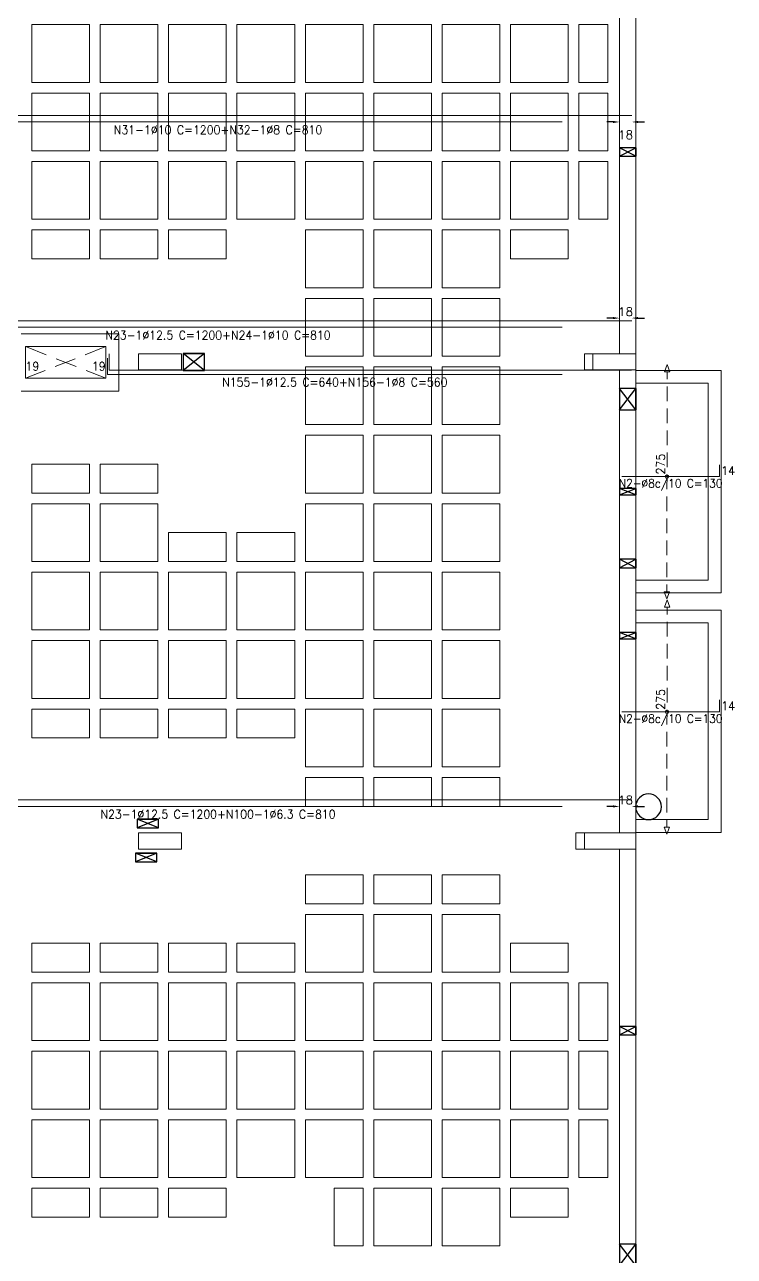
# Model space of a CAD drawing. Header units: millimetres. Extents: x -32 to 332, y -138 to 116.
# Drawn here: x 215.47 to 232.07, y -61.08 to -32.29 of the extents above; entities that cross this region are included whole.
import ezdxf
from ezdxf.enums import TextEntityAlignment as Align

# ---------------------------------------------------------------- set-up
doc = ezdxf.new("R2010")
doc.units = ezdxf.units.MM
doc.linetypes.add('TRAZO_HUECO', pattern=[0.75, 0.5, -0.25])
doc.layers.add('A-COT-01', color=9, linetype='Continuous')
doc.layers.add('FURAÇÃO', color=8, linetype='Continuous')
for name, color, linetype, lineweight in [('ARR_L_I_IG_DIST', 8, 'Continuous', 0), ('ARR_L_I_IG_LINHA', 2, 'Continuous', 0), ('ARR_L_I_POSICAO', 4, 'Continuous', 9), ('ARR_LONG_INF', 6, 'Continuous', 15), ('ARR_LONG_INF_TXT', 1, 'Continuous', 9), ('LJ_NERV_RETI', 8, 'Continuous', 9), ('LJ_SIMB_ABER', 8, 'Continuous', 0), ('PILAR_CONCRETO', 8, 'Continuous', 0), ('VIG_FACES', 8, 'Continuous', 0)]:
    doc.layers.add(name, color=color, linetype=linetype, lineweight=lineweight)
doc.styles.add('CYPETXT_0.3_romans', font='romans.shx', dxfattribs={"height": 0.2})
doc.styles.add('CYPETXT_romans', font='romans.shx', dxfattribs={"height": 0.2})
doc.dimstyles.new('cype_arrow', dxfattribs={"dimtxt": 0.18, "dimasz": 0.15, "dimexe": 0.075, "dimexo": 0.075, "dimgap": 0, "dimtad": 0, "dimdec": 4, "dimzin": 0, "dimdsep": 46, "dimtxsty": 'CYPETXT_0.3_romans', "dimcen": 0.09, "dimadec": 0, "dimazin": 0, "dimtfac": 1, "dimtdec": 4, "dimtofl": 0, "dimtmove": 2, "dimatfit": 3, "dimfxl": 1, "dimtolj": 1, "dimtzin": 0, "dimarcsym": 0})

# ---------------------------------------------------------------- blocks, each defined once
blk = doc.blocks.new('Forma 2PvtoTipo')
at = {"layer": 'FURAÇÃO', "color": 8}
for points in [[(635.553, -34.285), (635.933, -34.285), (635.933, -34.085), (635.553, -34.085), (635.553, -34.285), (635.933, -34.085), (635.933, -34.285), (635.553, -34.085)], [(625.846, -39.294), (625.846, -38.894), (625.346, -38.894), (625.346, -39.294), (625.846, -39.294), (625.346, -38.894), (625.846, -38.894), (625.346, -39.294)], [(635.553, -40.215), (635.933, -40.215), (635.933, -39.715), (635.553, -39.715), (635.553, -40.215), (635.933, -39.715), (635.933, -40.215), (635.553, -39.715)], [(635.553, -42.197), (635.933, -42.197), (635.933, -42.047), (635.553, -42.047), (635.553, -42.197), (635.933, -42.047), (635.933, -42.197), (635.553, -42.047)], [(635.553, -43.902), (635.933, -43.902), (635.933, -43.702), (635.553, -43.702), (635.553, -43.902), (635.933, -43.702), (635.933, -43.902), (635.553, -43.702)], [(635.553, -45.565), (635.933, -45.565), (635.933, -45.415), (635.553, -45.415), (635.553, -45.565), (635.933, -45.415), (635.933, -45.565), (635.553, -45.415)], [(624.765, -49.981), (624.765, -49.781), (624.265, -49.781), (624.265, -49.981), (624.765, -49.981), (624.265, -49.781), (624.765, -49.781), (624.265, -49.981)], [(624.728, -50.776), (624.728, -50.576), (624.228, -50.576), (624.228, -50.776), (624.728, -50.776), (624.228, -50.576), (624.728, -50.576), (624.228, -50.776)], [(635.553, -54.825), (635.933, -54.825), (635.933, -54.625), (635.553, -54.625), (635.553, -54.825), (635.933, -54.625), (635.933, -54.825), (635.553, -54.625)], [(635.553, -60.215), (635.933, -60.215), (635.933, -59.715), (635.553, -59.715), (635.553, -60.215), (635.933, -59.715), (635.933, -60.215), (635.553, -59.715)]]:
    blk.add_lwpolyline(points, dxfattribs=at)
for start, end in [(0, 180), (180, 0)]:
    blk.add_arc((636.233, -49.491), 0.3, start, end, dxfattribs=at)
at = {"layer": 'LJ_NERV_RETI', "color": 8}
for points in [[(623.154, -32.557), (623.154, -31.207), (621.804, -31.207), (621.804, -32.557)], [(624.754, -32.557), (624.754, -31.207), (623.404, -31.207), (623.404, -32.557)], [(626.354, -32.557), (626.354, -31.207), (625.004, -31.207), (625.004, -32.557)], [(627.954, -32.557), (627.954, -31.207), (626.604, -31.207), (626.604, -32.557)], [(629.554, -32.557), (629.554, -31.207), (628.204, -31.207), (628.204, -32.557)], [(631.154, -32.557), (631.154, -31.207), (629.804, -31.207), (629.804, -32.557)], [(632.754, -32.557), (632.754, -31.207), (631.404, -31.207), (631.404, -32.557)], [(634.354, -32.557), (634.354, -31.207), (633.004, -31.207), (633.004, -32.557)], [(635.279, -32.557), (635.279, -31.207), (634.604, -31.207), (634.604, -32.557)], [(623.154, -34.157), (623.154, -32.807), (621.804, -32.807), (621.804, -34.157)], [(624.754, -34.157), (624.754, -32.807), (623.404, -32.807), (623.404, -34.157)], [(626.354, -34.157), (626.354, -32.807), (625.004, -32.807), (625.004, -34.157)], [(627.954, -34.157), (627.954, -32.807), (626.604, -32.807), (626.604, -34.157)], [(629.554, -34.157), (629.554, -32.807), (628.204, -32.807), (628.204, -34.157)], [(631.154, -34.157), (631.154, -32.807), (629.804, -32.807), (629.804, -34.157)], [(632.754, -34.157), (632.754, -32.807), (631.404, -32.807), (631.404, -34.157)], [(634.354, -34.157), (634.354, -32.807), (633.004, -32.807), (633.004, -34.157)], [(634.604, -32.807), (634.604, -34.157), (635.279, -34.157), (635.279, -32.807)], [(623.154, -35.757), (623.154, -34.407), (621.804, -34.407), (621.804, -35.757)], [(624.754, -35.757), (624.754, -34.407), (623.404, -34.407), (623.404, -35.757)], [(626.354, -35.757), (626.354, -34.407), (625.004, -34.407), (625.004, -35.757)], [(627.954, -35.757), (627.954, -34.407), (626.604, -34.407), (626.604, -35.757)], [(629.554, -35.757), (629.554, -34.407), (628.204, -34.407), (628.204, -35.757)], [(631.154, -35.757), (631.154, -34.407), (629.804, -34.407), (629.804, -35.757)], [(632.754, -35.757), (632.754, -34.407), (631.404, -34.407), (631.404, -35.757)], [(634.354, -35.757), (634.354, -34.407), (633.004, -34.407), (633.004, -35.757)], [(635.279, -35.757), (635.279, -34.407), (634.604, -34.407), (634.604, -35.757)], [(623.154, -36.682), (623.154, -36.007), (621.804, -36.007), (621.804, -36.682)], [(624.754, -36.682), (624.754, -36.007), (623.404, -36.007), (623.404, -36.682)], [(626.354, -36.682), (626.354, -36.007), (625.004, -36.007), (625.004, -36.682)], [(629.554, -37.357), (629.554, -36.007), (628.204, -36.007), (628.204, -37.357)], [(631.154, -37.357), (631.154, -36.007), (629.804, -36.007), (629.804, -37.357)], [(632.754, -37.357), (632.754, -36.007), (631.404, -36.007), (631.404, -37.357)], [(634.354, -36.682), (634.354, -36.007), (633.004, -36.007), (633.004, -36.682)], [(629.554, -38.957), (629.554, -37.607), (628.204, -37.607), (628.204, -38.957)], [(631.154, -38.957), (631.154, -37.607), (629.804, -37.607), (629.804, -38.957)], [(632.754, -38.957), (632.754, -37.607), (631.404, -37.607), (631.404, -38.957)], [(629.554, -40.557), (629.554, -39.207), (628.204, -39.207), (628.204, -40.557)], [(631.154, -40.557), (631.154, -39.207), (629.804, -39.207), (629.804, -40.557)], [(632.754, -40.557), (632.754, -39.207), (631.404, -39.207), (631.404, -40.557)], [(629.554, -42.157), (629.554, -40.807), (628.204, -40.807), (628.204, -42.157)], [(631.154, -42.157), (631.154, -40.807), (629.804, -40.807), (629.804, -42.157)], [(632.754, -42.157), (632.754, -40.807), (631.404, -40.807), (631.404, -42.157)], [(623.154, -42.157), (623.154, -41.482), (621.804, -41.482), (621.804, -42.157)], [(624.754, -42.157), (624.754, -41.482), (623.404, -41.482), (623.404, -42.157)], [(623.154, -43.757), (623.154, -42.407), (621.804, -42.407), (621.804, -43.757)], [(624.754, -43.757), (624.754, -42.407), (623.404, -42.407), (623.404, -43.757)], [(629.554, -43.757), (629.554, -42.407), (628.204, -42.407), (628.204, -43.757)], [(631.154, -43.757), (631.154, -42.407), (629.804, -42.407), (629.804, -43.757)], [(632.754, -43.757), (632.754, -42.407), (631.404, -42.407), (631.404, -43.757)], [(626.354, -43.757), (626.354, -43.082), (625.004, -43.082), (625.004, -43.757)], [(627.954, -43.757), (627.954, -43.082), (626.604, -43.082), (626.604, -43.757)], [(623.154, -45.357), (623.154, -44.007), (621.804, -44.007), (621.804, -45.357)], [(624.754, -45.357), (624.754, -44.007), (623.404, -44.007), (623.404, -45.357)], [(626.354, -45.357), (626.354, -44.007), (625.004, -44.007), (625.004, -45.357)], [(627.954, -45.357), (627.954, -44.007), (626.604, -44.007), (626.604, -45.357)], [(629.554, -45.357), (629.554, -44.007), (628.204, -44.007), (628.204, -45.357)], [(631.154, -45.357), (631.154, -44.007), (629.804, -44.007), (629.804, -45.357)], [(632.754, -45.357), (632.754, -44.007), (631.404, -44.007), (631.404, -45.357)], [(623.154, -46.957), (623.154, -45.607), (621.804, -45.607), (621.804, -46.957)], [(624.754, -46.957), (624.754, -45.607), (623.404, -45.607), (623.404, -46.957)], [(626.354, -46.957), (626.354, -45.607), (625.004, -45.607), (625.004, -46.957)], [(627.954, -46.957), (627.954, -45.607), (626.604, -45.607), (626.604, -46.957)], [(629.554, -46.957), (629.554, -45.607), (628.204, -45.607), (628.204, -46.957)], [(631.154, -46.957), (631.154, -45.607), (629.804, -45.607), (629.804, -46.957)], [(632.754, -46.957), (632.754, -45.607), (631.404, -45.607), (631.404, -46.957)], [(623.154, -47.882), (623.154, -47.207), (621.804, -47.207), (621.804, -47.882)], [(624.754, -47.882), (624.754, -47.207), (623.404, -47.207), (623.404, -47.882)], [(626.354, -47.882), (626.354, -47.207), (625.004, -47.207), (625.004, -47.882)], [(627.954, -47.882), (627.954, -47.207), (626.604, -47.207), (626.604, -47.882)], [(629.554, -48.557), (629.554, -47.207), (628.204, -47.207), (628.204, -48.557)], [(631.154, -48.557), (631.154, -47.207), (629.804, -47.207), (629.804, -48.557)], [(632.754, -48.557), (632.754, -47.207), (631.404, -47.207), (631.404, -48.557)], [(629.554, -49.482), (629.554, -48.807), (628.204, -48.807), (628.204, -49.482)], [(631.154, -49.482), (631.154, -48.807), (629.804, -48.807), (629.804, -49.482)], [(632.754, -49.482), (632.754, -48.807), (631.404, -48.807), (631.404, -49.482)], [(629.554, -51.757), (629.554, -51.082), (628.204, -51.082), (628.204, -51.757)], [(631.154, -51.757), (631.154, -51.082), (629.804, -51.082), (629.804, -51.757)], [(632.754, -51.757), (632.754, -51.082), (631.404, -51.082), (631.404, -51.757)], [(629.554, -53.357), (629.554, -52.007), (628.204, -52.007), (628.204, -53.357)], [(631.154, -53.357), (631.154, -52.007), (629.804, -52.007), (629.804, -53.357)], [(632.754, -53.357), (632.754, -52.007), (631.404, -52.007), (631.404, -53.357)], [(623.154, -53.357), (623.154, -52.682), (621.804, -52.682), (621.804, -53.357)], [(624.754, -53.357), (624.754, -52.682), (623.404, -52.682), (623.404, -53.357)], [(626.354, -53.357), (626.354, -52.682), (625.004, -52.682), (625.004, -53.357)], [(627.954, -53.357), (627.954, -52.682), (626.604, -52.682), (626.604, -53.357)], [(634.354, -53.357), (634.354, -52.682), (633.004, -52.682), (633.004, -53.357)], [(623.154, -54.957), (623.154, -53.607), (621.804, -53.607), (621.804, -54.957)], [(624.754, -54.957), (624.754, -53.607), (623.404, -53.607), (623.404, -54.957)], [(626.354, -54.957), (626.354, -53.607), (625.004, -53.607), (625.004, -54.957)], [(627.954, -54.957), (627.954, -53.607), (626.604, -53.607), (626.604, -54.957)], [(629.554, -54.957), (629.554, -53.607), (628.204, -53.607), (628.204, -54.957)], [(631.154, -54.957), (631.154, -53.607), (629.804, -53.607), (629.804, -54.957)], [(632.754, -54.957), (632.754, -53.607), (631.404, -53.607), (631.404, -54.957)], [(634.354, -54.957), (634.354, -53.607), (633.004, -53.607), (633.004, -54.957)], [(635.279, -54.957), (635.279, -53.607), (634.604, -53.607), (634.604, -54.957)], [(623.154, -56.557), (623.154, -55.207), (621.804, -55.207), (621.804, -56.557)], [(624.754, -56.557), (624.754, -55.207), (623.404, -55.207), (623.404, -56.557)], [(626.354, -56.557), (626.354, -55.207), (625.004, -55.207), (625.004, -56.557)], [(627.954, -56.557), (627.954, -55.207), (626.604, -55.207), (626.604, -56.557)], [(629.554, -56.557), (629.554, -55.207), (628.204, -55.207), (628.204, -56.557)], [(631.154, -56.557), (631.154, -55.207), (629.804, -55.207), (629.804, -56.557)], [(632.754, -56.557), (632.754, -55.207), (631.404, -55.207), (631.404, -56.557)], [(634.354, -56.557), (634.354, -55.207), (633.004, -55.207), (633.004, -56.557)], [(635.279, -56.557), (635.279, -55.207), (634.604, -55.207), (634.604, -56.557)], [(623.154, -58.157), (623.154, -56.807), (621.804, -56.807), (621.804, -58.157)], [(624.754, -58.157), (624.754, -56.807), (623.404, -56.807), (623.404, -58.157)], [(626.354, -58.157), (626.354, -56.807), (625.004, -56.807), (625.004, -58.157)], [(627.954, -58.157), (627.954, -56.807), (626.604, -56.807), (626.604, -58.157)], [(629.554, -58.157), (629.554, -56.807), (628.204, -56.807), (628.204, -58.157)], [(631.154, -58.157), (631.154, -56.807), (629.804, -56.807), (629.804, -58.157)], [(632.754, -58.157), (632.754, -56.807), (631.404, -56.807), (631.404, -58.157)], [(634.354, -58.157), (634.354, -56.807), (633.004, -56.807), (633.004, -58.157)], [(635.279, -58.157), (635.279, -56.807), (634.604, -56.807), (634.604, -58.157)], [(623.154, -59.082), (623.154, -58.407), (621.804, -58.407), (621.804, -59.082)], [(624.754, -59.082), (624.754, -58.407), (623.404, -58.407), (623.404, -59.082)], [(626.354, -59.082), (626.354, -58.407), (625.004, -58.407), (625.004, -59.082)], [(629.554, -59.757), (629.554, -58.407), (628.879, -58.407), (628.879, -59.757)], [(631.154, -59.757), (631.154, -58.407), (629.804, -58.407), (629.804, -59.757)], [(632.754, -59.757), (632.754, -58.407), (631.404, -58.407), (631.404, -59.757)], [(634.354, -59.082), (634.354, -58.407), (633.004, -58.407), (633.004, -59.082)]]:
    blk.add_lwpolyline(points, close=True, dxfattribs=at)
at = {"layer": 'LJ_SIMB_ABER', "color": 8, "linetype": 'TRAZO_HUECO'}
for p, q in [((623.538, -39.473), (621.653, -38.733)), ((621.653, -39.473), (623.538, -38.733))]:
    blk.add_line(p, q, dxfattribs=at)
at = {"layer": 'PILAR_CONCRETO', "color": 8}
for points in [[(624.303, -39.28), (625.303, -39.28), (625.303, -38.9), (624.303, -38.9), (624.303, -39.28)], [(624.303, -39.28), (625.303, -39.28), (625.303, -38.9), (624.303, -38.9), (624.303, -39.28)], [(634.733, -39.28), (635.933, -39.28), (635.933, -38.9), (634.733, -38.9), (634.733, -39.28)], [(634.933, -39.28), (635.933, -39.28), (635.933, -38.9), (634.933, -38.9), (634.933, -39.28)], [(624.303, -50.48), (625.303, -50.48), (625.303, -50.1), (624.303, -50.1), (624.303, -50.48)], [(624.303, -50.48), (625.303, -50.48), (625.303, -50.1), (624.303, -50.1), (624.303, -50.48)], [(634.533, -50.48), (635.933, -50.48), (635.933, -50.1), (634.533, -50.1), (634.533, -50.48)], [(634.733, -50.48), (635.933, -50.48), (635.933, -50.1), (634.733, -50.1), (634.733, -50.48)]]:
    blk.add_lwpolyline(points, close=True, dxfattribs=at)
at = {"layer": 'VIG_FACES', "color": 8}
for p, q in [((635.553, -36.681), (635.553, -28.08)), ((635.933, -38.9), (635.933, -28.08)), ((635.553, -38.9), (635.553, -36.683)), ((621.555, -38.433), (623.838, -38.433)), ((623.838, -38.433), (623.838, -39.773)), ((621.653, -38.733), (623.538, -38.733)), ((621.653, -39.473), (621.653, -38.733)), ((623.538, -38.733), (623.538, -39.473)), ((635.553, -41.481), (635.553, -39.28)), ((635.933, -39.29), (635.933, -39.28)), ((637.929, -39.291), (635.933, -39.291)), ((635.933, -44.49), (635.933, -39.292)), ((637.929, -39.291), (637.929, -44.491)), ((623.538, -39.473), (621.653, -39.473)), ((637.629, -39.591), (635.933, -39.591)), ((637.629, -39.591), (637.629, -44.191)), ((623.838, -39.773), (621.555, -39.773)), ((635.553, -47.881), (635.553, -41.483)), ((637.629, -44.191), (635.933, -44.191)), ((637.929, -44.491), (635.933, -44.491)), ((635.933, -44.89), (635.933, -44.492)), ((637.928, -44.891), (635.933, -44.891)), ((635.933, -50.09), (635.933, -44.892)), ((637.928, -44.891), (637.928, -50.091)), ((637.628, -45.191), (635.933, -45.191)), ((637.628, -45.191), (637.628, -49.791)), ((635.553, -50.1), (635.553, -47.883)), ((637.628, -49.791), (635.933, -49.791)), ((637.928, -50.091), (635.933, -50.091)), ((635.933, -50.1), (635.933, -50.092)), ((635.553, -52.681), (635.553, -50.48)), ((635.933, -61.3), (635.933, -50.48)), ((635.553, -59.081), (635.553, -52.683)), ((635.553, -61.3), (635.553, -59.083))]:
    blk.add_line(p, q, dxfattribs=at)
blk = doc.blocks.new('*D11')
at = {"layer": 'ARR_L_I_POSICAO', "color": 0, "lineweight": -2, "transparency": 16777216}
for p, q in [((229.235, -50.561), (229.085, -50.561)), ((229.821, -50.561), (229.971, -50.561))]:
    blk.add_line(p, q, dxfattribs=at)
at = {"layer": 'ARR_L_I_POSICAO', "color": 0, "transparency": 16777216}
for points in [[(229.235, -50.536), (229.235, -50.586), (229.385, -50.561)], [(229.821, -50.536), (229.821, -50.586), (229.671, -50.561)]]:
    blk.add_solid(points, dxfattribs=at)
at = {"layer": 'DEFPOINTS', "color": 0, "transparency": 16777216}
for p in [(229.385, -50.561), (229.671, -50.561), (229.671, -50.561)]:
    blk.add_point(p, dxfattribs=at)
at = {"layer": 'ARR_L_I_POSICAO', "color": 0, "transparency": 16777216, "insert": (229.528, -50.411), "char_height": 0.2, "attachment_point": 5, "rotation": 359.9996, "style": 'CYPETXT_0.3_romans'}
blk.add_mtext('\\A1;18', dxfattribs=at)
blk = doc.blocks.new('*D21')
at = {"layer": 'ARR_L_I_POSICAO', "color": 0, "lineweight": -2, "transparency": 16777216}
for p, q in [((229.235, -34.561), (229.085, -34.561)), ((229.821, -34.561), (229.971, -34.561))]:
    blk.add_line(p, q, dxfattribs=at)
at = {"layer": 'ARR_L_I_POSICAO', "color": 0, "transparency": 16777216}
for points in [[(229.235, -34.536), (229.235, -34.586), (229.385, -34.561)], [(229.821, -34.536), (229.821, -34.586), (229.671, -34.561)]]:
    blk.add_solid(points, dxfattribs=at)
at = {"layer": 'DEFPOINTS', "color": 0, "transparency": 16777216}
for p in [(229.385, -34.561), (229.671, -34.561), (229.671, -34.561)]:
    blk.add_point(p, dxfattribs=at)
at = {"layer": 'ARR_L_I_POSICAO', "color": 0, "transparency": 16777216, "insert": (229.528, -34.861), "char_height": 0.2, "attachment_point": 5, "rotation": 359.9996, "style": 'CYPETXT_0.3_romans'}
blk.add_mtext('\\A1;18', dxfattribs=at)
blk = doc.blocks.new('*D100')
at = {"layer": 'ARR_L_I_POSICAO', "color": 0, "lineweight": -2, "transparency": 16777216}
for p, q in [((229.235, -39.145), (229.085, -39.145)), ((229.821, -39.145), (229.971, -39.145))]:
    blk.add_line(p, q, dxfattribs=at)
at = {"layer": 'ARR_L_I_POSICAO', "color": 0, "transparency": 16777216}
for points in [[(229.235, -39.12), (229.235, -39.17), (229.385, -39.145)], [(229.821, -39.12), (229.821, -39.17), (229.671, -39.145)]]:
    blk.add_solid(points, dxfattribs=at)
at = {"layer": 'DEFPOINTS', "color": 0, "transparency": 16777216}
for p in [(229.385, -39.145), (229.671, -39.145), (229.671, -39.145)]:
    blk.add_point(p, dxfattribs=at)
at = {"layer": 'ARR_L_I_POSICAO', "color": 0, "transparency": 16777216, "insert": (229.528, -38.995), "char_height": 0.2, "attachment_point": 5, "rotation": 359.9989, "style": 'CYPETXT_0.3_romans'}
blk.add_mtext('\\A1;18', dxfattribs=at)

msp = doc.modelspace()

# ---------------------------------------------------------------- linework, layer by layer
at = {"layer": 'ARR_L_I_IG_LINHA'}
for points in [[(230.50023, -40.39969), (230.43773, -40.39959), (230.5005, -40.23219), (230.56273, -40.39979), (230.50023, -40.39969)], [(230.492, -45.54468), (230.5545, -45.54478), (230.49173, -45.71218), (230.4295, -45.54458), (230.492, -45.54468)], [(230.50023, -45.89968), (230.43773, -45.89958), (230.5005, -45.73218), (230.56273, -45.89978), (230.50023, -45.89968)], [(230.492, -51.04468), (230.5545, -51.04478), (230.49173, -51.21218), (230.4295, -51.04458), (230.492, -51.04468)]]:
    msp.add_lwpolyline(points, close=True, dxfattribs=at)
for points in [[(230.49996, -40.57119), (230.50023, -40.39969)], [(230.49913, -41.08569), (230.49968, -40.74269)], [(230.49831, -41.60019), (230.49886, -41.25719)], [(230.49749, -42.11469), (230.49803, -41.77169)], [(230.49666, -42.62919), (230.49721, -42.28619)], [(230.49584, -43.14369), (230.49639, -42.80069)], [(230.49502, -43.65819), (230.49556, -43.31519)], [(230.49419, -44.17269), (230.49474, -43.82969)], [(230.49337, -44.68719), (230.49392, -44.34419)], [(230.49255, -45.20168), (230.4931, -44.85868)], [(230.492, -45.54468), (230.49227, -45.37318)], [(230.49996, -46.07118), (230.50023, -45.89968)], [(230.49913, -46.58568), (230.49968, -46.24268)], [(230.49831, -47.10018), (230.49886, -46.75718)], [(230.49749, -47.61468), (230.49803, -47.27168)], [(230.49666, -48.12918), (230.49721, -47.78618)], [(230.49584, -48.64368), (230.49639, -48.30068)], [(230.49502, -49.15818), (230.49556, -48.81518)], [(230.49419, -49.67268), (230.49474, -49.32968)], [(230.49337, -50.18718), (230.49392, -49.84418)], [(230.49255, -50.70168), (230.4931, -50.35868)], [(230.492, -51.04468), (230.49227, -50.87318)]]:
    msp.add_lwpolyline(points, dxfattribs=at)
for centre in [(230.49631, -42.85219), (230.49631, -48.35218)]:
    msp.add_circle(centre, 0.04, dxfattribs=at)
at = {"layer": 'ARR_LONG_INF'}
for points in [[(205.81109, -34.41089), (229.67109, -34.41089)], [(211.94209, -34.56089), (228.04209, -34.56089)], [(205.81109, -39.21089), (229.67109, -39.21089)], [(211.94209, -39.36089), (228.04209, -39.36089)], [(217.44509, -39.98088), (217.44509, -40.36088), (229.66509, -40.36088)], [(217.40509, -40.08088), (217.40509, -40.46088), (228.04509, -40.46088)], [(229.43709, -42.85219), (231.72509, -42.85219), (231.72509, -42.57219)], [(229.43709, -48.35218), (231.72509, -48.35218), (231.72509, -48.07218)], [(205.81109, -50.41089), (229.67109, -50.41089)], [(211.94209, -50.56089), (228.04209, -50.56089)]]:
    msp.add_lwpolyline(points, dxfattribs=at)

# ---------------------------------------------------------------- block references
at = {"layer": 'A-COT-01', "color": 1}
msp.add_blockref('Forma 2PvtoTipo', (-406.16805, -1.07881), dxfattribs=at)

# ---------------------------------------------------------------- texts
at = {"layer": 'ARR_L_I_IG_DIST', "style": 'CYPETXT_romans', "width": 0.895263}
for p, p2 in [((230.44639, -42.80211), (230.44716, -42.31611)), ((230.44639, -48.3021), (230.44716, -47.8161))]:
    msp.add_text('275', height=0.2, rotation=89.909074, dxfattribs=at).set_placement(p, p2, align=Align.FIT)
at = {"layer": 'ARR_LONG_INF_TXT', "style": 'CYPETXT_romans'}
for s, width, p, p2 in [('N31-1%%c10 C=1200+N32-1%%c8 C=810', 0.835546, (217.55309, -34.84422), (222.43109, -34.84422)), ('N23-1%%c12.5 C=1200+N24-1%%c10 C=810', 0.834299, (217.35809, -39.64422), (222.62609, -39.64422)), ('19', 0.945, (215.48509, -40.37088), (215.80909, -40.37088)), ('19', 0.945, (217.04109, -40.37088), (217.36509, -40.37088)), ('N155-1%%c12.5 C=640+N156-1%%c8 C=560', 0.834299, (220.09109, -40.74421), (225.35909, -40.74421)), ('14', 0.895263, (231.76509, -42.81219), (232.08909, -42.81219)), ('N2-%%c8c/10 C=130', 0.817788, (229.36609, -43.10886), (231.79609, -43.10886)), ('N2-%%c8c/10 C=130', 0.817788, (229.36609, -48.60885), (231.79609, -48.60885)), ('14', 0.895263, (231.76509, -48.31218), (232.08909, -48.31218)), ('N23-1%%c12.5 C=1200+N100-1%%c6.3 C=810', 0.832727, (217.24409, -50.84422), (222.74009, -50.84422))]:
    msp.add_text(s, height=0.2, dxfattribs=dict(at, width=width)).set_placement(p, p2, align=Align.FIT)

# ---------------------------------------------------------------- dimensions: what is measured, and where the dimension line sits
at = {"layer": 'ARR_L_I_POSICAO'}
for p1, p2, picture, middle in [((229.38509, -34.56089), (229.67109, -34.56089), '*D21', (229.52809, -34.86089)), ((229.38509, -39.14517), (229.67109, -39.14517), '*D100', (229.52809, -38.99517)), ((229.38509, -50.56089), (229.67109, -50.56089), '*D11', (229.52809, -50.41089))]:
    dim = msp.add_aligned_dim(p1=p1, p2=p2, distance=0, text='18', dimstyle='cype_arrow', override={"dimexe": 0, "dimexo": 0}, dxfattribs=at)
    dim.commit()
    dim.dimension.update_dxf_attribs({"geometry": picture, "text_midpoint": middle})

doc.saveas('drawing.dxf')
